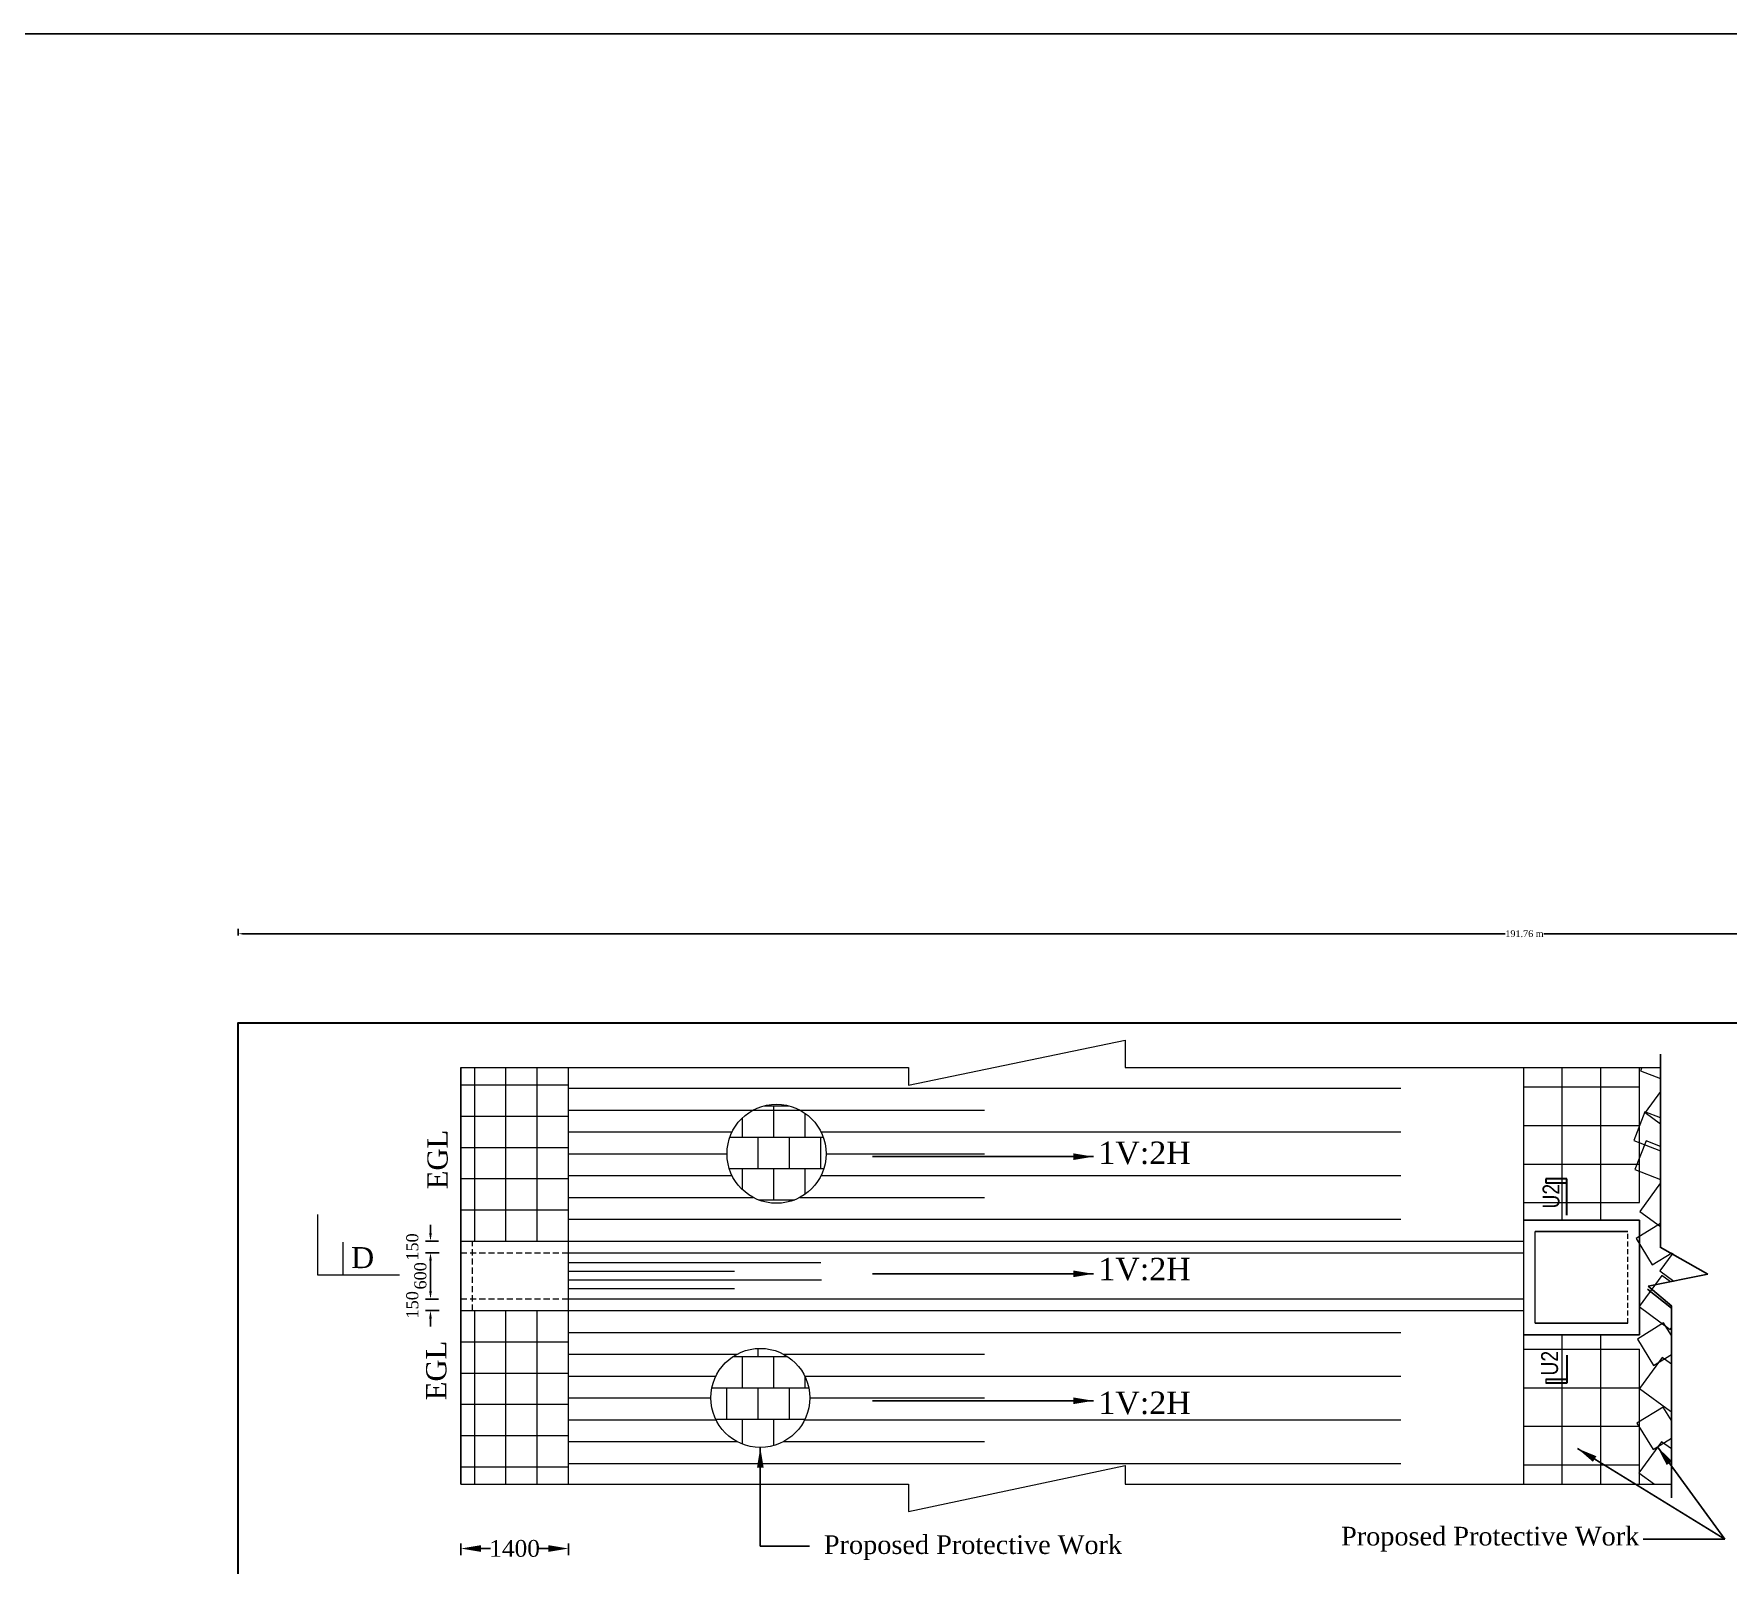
# Model space of a CAD drawing. Header units: metres. Extents: x -2434 to 11656, y -15288 to 8109.
# Drawn here: x 4143.5 to 4269.8, y -11653.3 to -11539.2 of the extents above; entities that cross this region are included whole.
import ezdxf

# ---------------------------------------------------------------- set-up
doc = ezdxf.new("R2010")
doc.units = ezdxf.units.M
doc.linetypes.add('DASHEDX2', pattern=[38.1, 25.4, -12.7])
doc.layers.add('Blocks', color=11, linetype='Continuous', lineweight=9)
doc.layers.add('Layer1', color=7, linetype='Continuous', lineweight=13)
doc.layers.add('LINE', color=7, linetype='Continuous')
doc.styles.get("Standard").update_dxf_attribs({"font": 'times.ttf'})
doc.styles.add('TIMES', font='ARIALN.TTF')
doc.dimstyles.get("Standard").update_dxf_attribs({"dimtxt": 0.5, "dimasz": 0.4075, "dimexe": 0.364, "dimexo": 0.219, "dimgap": 0.09, "dimtad": 0, "dimdec": 0, "dimlfac": 1000, "dimzin": 0, "dimdsep": 46, "dimtxsty": 'Standard', "dimcen": 0.09, "dimadec": 0, "dimazin": 0, "dimtfac": 1, "dimtdec": 0, "dimtofl": 0, "dimtmove": 0, "dimatfit": 3, "dimfxl": 1, "dimtolj": 1, "dimtzin": 0, "dimarcsym": 0})

# ---------------------------------------------------------------- blocks, each defined once
blk = doc.blocks.new('*D257')
at = {"layer": 'Blocks', "color": 0, "lineweight": -2, "ltscale": 0.5}
for p, q in [((4158.76, -11606.39), (4158.76, -11605.91)), ((4350.52, -11606.39), (4350.52, -11605.91))]:
    blk.add_line(p, q, dxfattribs=at)
at = {"layer": 'Blocks', "color": 0, "linetype": 'ByBlock', "lineweight": -2, "ltscale": 0.5}
for p, q in [((4159.16, -11606.27), (4253.2, -11606.27)), ((4350.11, -11606.27), (4256.08, -11606.27))]:
    blk.add_line(p, q, dxfattribs=at)
at = {"layer": 'Blocks', "color": 0, "linetype": 'ByBlock', "lineweight": -3, "ltscale": 0.5}
for points in [[(4159.16, -11606.2), (4159.16, -11606.34), (4158.76, -11606.27)], [(4350.11, -11606.2), (4350.11, -11606.34), (4350.52, -11606.27)]]:
    blk.add_solid(points, dxfattribs=at)
at = {"layer": 'Defpoints', "color": 0, "linetype": 'ByBlock', "lineweight": -3, "ltscale": 0.5}
for p in [(4350.52, -11606.27), (4158.76, -11612.9), (4350.52, -11612.9)]:
    blk.add_point(p, dxfattribs=at)
at = {"layer": 'Blocks', "color": 0, "linetype": 'ByBlock', "lineweight": -2, "ltscale": 0.5, "insert": (4254.64, -11606.27), "char_height": 0.5, "attachment_point": 5}
blk.add_mtext('\\A1;191.76 m', dxfattribs=at)
blk = doc.blocks.new('A$C734E4CAF')
at = {"layer": 'Blocks', "lineweight": 13, "ltscale": 0.002}
h = blk.add_hatch(dxfattribs=at)
h.set_pattern_fill('AR-B88', color=0, scale=0.01, style=0)
h.set_pattern_definition([(0, (108.2436, -569.4196), (0, 2.032), []), (90, (108.2436, -569.4196), (-1.016, 2.032), [2.032, -2.032])])
h.paths.add_polyline_path([(-3.21, 0, 1), (3.21, 0, 1)])
at = {"layer": 'Blocks', "color": 0, "lineweight": 13, "ltscale": 0.05}
blk.add_circle((0, 0), 3.21, dxfattribs=at)
blk = doc.blocks.new('*D279')
at = {"layer": 'Blocks', "color": 0, "lineweight": -2, "ltscale": 0.5}
for p, q in [((4173.24, -11630.05), (4173.46, -11630.05)), ((4173.09, -11630.65), (4173.09, -11632.9)), ((4173.24, -11633.5), (4173.46, -11633.5))]:
    blk.add_line(p, q, dxfattribs=at)
at = {"layer": 'Blocks', "color": 0, "lineweight": -3, "ltscale": 0.5}
for points in [[(4172.99, -11630.65), (4173.19, -11630.65), (4173.09, -11630.05)], [(4172.99, -11632.9), (4173.19, -11632.9), (4173.09, -11633.5)]]:
    blk.add_solid(points, dxfattribs=at)
at = {"layer": 'Defpoints', "color": 0, "lineweight": -3, "ltscale": 0.5}
for p in [(4173.02, -11630.05), (4173.02, -11633.5), (4173.09, -11633.5)]:
    blk.add_point(p, dxfattribs=at)
at = {"layer": 'Blocks', "color": 0, "lineweight": 30, "ltscale": 0.5, "insert": (4172.34, -11631.77), "char_height": 0.9, "attachment_point": 5, "rotation": 90}
blk.add_mtext('\\A1;600', dxfattribs=at)
blk = doc.blocks.new('*D280')
at = {"layer": 'Blocks', "color": 0, "lineweight": -2, "ltscale": 0.5}
for p, q in [((4173.09, -11628.58), (4173.09, -11627.98)), ((4173.68, -11629.18), (4172.73, -11629.18)), ((4173.73, -11630.05), (4172.73, -11630.05)), ((4173.09, -11630.65), (4173.09, -11631.25))]:
    blk.add_line(p, q, dxfattribs=at)
at = {"layer": 'Blocks', "color": 0, "lineweight": -3, "ltscale": 0.5}
for points in [[(4172.99, -11628.58), (4173.19, -11628.58), (4173.09, -11629.18)], [(4172.99, -11630.65), (4173.19, -11630.65), (4173.09, -11630.05)]]:
    blk.add_solid(points, dxfattribs=at)
at = {"layer": 'Defpoints', "color": 0, "lineweight": -3, "ltscale": 0.5}
for p in [(4173.09, -11630.05), (4173.9, -11629.18), (4173.95, -11630.05)]:
    blk.add_point(p, dxfattribs=at)
at = {"layer": 'Blocks', "color": 0, "lineweight": 30, "ltscale": 0.5, "insert": (4171.74, -11629.62), "char_height": 0.9, "attachment_point": 5, "rotation": 90}
blk.add_mtext('\\A1;150', dxfattribs=at)
blk = doc.blocks.new('*D281')
at = {"layer": 'Blocks', "color": 0, "lineweight": -2, "ltscale": 0.5}
for p, q in [((4173.09, -11632.9), (4173.09, -11632.3)), ((4173.68, -11633.5), (4172.73, -11633.5)), ((4173.73, -11634.36), (4172.73, -11634.36)), ((4173.09, -11634.96), (4173.09, -11635.56))]:
    blk.add_line(p, q, dxfattribs=at)
at = {"layer": 'Blocks', "color": 0, "lineweight": -3, "ltscale": 0.5}
for points in [[(4172.99, -11632.9), (4173.19, -11632.9), (4173.09, -11633.5)], [(4172.99, -11634.96), (4173.19, -11634.96), (4173.09, -11634.36)]]:
    blk.add_solid(points, dxfattribs=at)
at = {"layer": 'Defpoints', "color": 0, "lineweight": -3, "ltscale": 0.5}
for p in [(4173.9, -11633.5), (4173.09, -11634.36), (4173.95, -11634.36)]:
    blk.add_point(p, dxfattribs=at)
at = {"layer": 'Blocks', "color": 0, "lineweight": 30, "ltscale": 0.5, "insert": (4171.74, -11633.93), "char_height": 0.9, "attachment_point": 5, "rotation": 90}
blk.add_mtext('\\A1;150', dxfattribs=at)
blk = doc.blocks.new('*D294')
at = {"layer": 'Blocks', "color": 0, "lineweight": -2, "ltscale": 0.5}
for p, q in [((4175.35, -11652.6), (4175.35, -11651.73)), ((4183.37, -11652.6), (4183.37, -11651.73)), ((4176.85, -11652.1), (4177.57, -11652.1)), ((4181.87, -11652.1), (4181.16, -11652.1))]:
    blk.add_line(p, q, dxfattribs=at)
at = {"layer": 'Blocks', "color": 0, "lineweight": -3, "ltscale": 0.5}
for points in [[(4176.85, -11651.85), (4176.85, -11652.35), (4175.35, -11652.1)], [(4181.87, -11651.85), (4181.87, -11652.35), (4183.37, -11652.1)]]:
    blk.add_solid(points, dxfattribs=at)
at = {"layer": 'Defpoints', "color": 0, "lineweight": -3, "ltscale": 0.5}
for p in [(4175.35, -11652.82), (4183.37, -11652.1), (4183.37, -11652.82)]:
    blk.add_point(p, dxfattribs=at)
at = {"layer": 'Blocks', "color": 0, "lineweight": 30, "ltscale": 0.5, "insert": (4179.36, -11652.1), "char_height": 1.25, "attachment_point": 5}
blk.add_mtext('\\A1;1400', dxfattribs=at)
blk = doc.blocks.new('*D306')
at = {"layer": 'Blocks', "color": 0, "lineweight": -2, "ltscale": 0.5}
for p, q in [((4158.76, -11606.39), (4158.76, -11605.91)), ((4350.52, -11606.39), (4350.52, -11605.91))]:
    blk.add_line(p, q, dxfattribs=at)
at = {"layer": 'Blocks', "color": 0, "linetype": 'ByBlock', "lineweight": -2, "ltscale": 0.5}
for p, q in [((4159.16, -11606.27), (4253.2, -11606.27)), ((4350.11, -11606.27), (4256.08, -11606.27))]:
    blk.add_line(p, q, dxfattribs=at)
at = {"layer": 'Blocks', "color": 0, "linetype": 'ByBlock', "lineweight": -3, "ltscale": 0.5}
for points in [[(4159.16, -11606.2), (4159.16, -11606.34), (4158.76, -11606.27)], [(4350.11, -11606.2), (4350.11, -11606.34), (4350.52, -11606.27)]]:
    blk.add_solid(points, dxfattribs=at)
at = {"layer": 'Defpoints', "color": 0, "linetype": 'ByBlock', "lineweight": -3, "ltscale": 0.5}
for p in [(4350.52, -11606.27), (4158.76, -11612.9), (4350.52, -11612.9)]:
    blk.add_point(p, dxfattribs=at)
at = {"layer": 'Blocks', "color": 0, "linetype": 'ByBlock', "lineweight": -2, "ltscale": 0.5, "insert": (4254.64, -11606.27), "char_height": 0.5, "attachment_point": 5}
blk.add_mtext('\\A1;191.76 m', dxfattribs=at)
blk = doc.blocks.new('*D324')
at = {"layer": 'Blocks', "color": 0, "lineweight": -2, "ltscale": 0.5}
for p, q in [((4173.24, -11630.05), (4173.46, -11630.05)), ((4173.09, -11630.65), (4173.09, -11632.9)), ((4173.24, -11633.5), (4173.46, -11633.5))]:
    blk.add_line(p, q, dxfattribs=at)
at = {"layer": 'Blocks', "color": 0, "lineweight": -3, "ltscale": 0.5}
for points in [[(4172.99, -11630.65), (4173.19, -11630.65), (4173.09, -11630.05)], [(4172.99, -11632.9), (4173.19, -11632.9), (4173.09, -11633.5)]]:
    blk.add_solid(points, dxfattribs=at)
at = {"layer": 'Defpoints', "color": 0, "lineweight": -3, "ltscale": 0.5}
for p in [(4173.02, -11630.05), (4173.02, -11633.5), (4173.09, -11633.5)]:
    blk.add_point(p, dxfattribs=at)
at = {"layer": 'Blocks', "color": 0, "lineweight": 30, "ltscale": 0.5, "insert": (4172.34, -11631.77), "char_height": 0.9, "attachment_point": 5, "rotation": 90}
blk.add_mtext('\\A1;600', dxfattribs=at)
blk = doc.blocks.new('*D325')
at = {"layer": 'Blocks', "color": 0, "lineweight": -2, "ltscale": 0.5}
for p, q in [((4173.09, -11628.58), (4173.09, -11627.98)), ((4173.68, -11629.18), (4172.73, -11629.18)), ((4173.73, -11630.05), (4172.73, -11630.05)), ((4173.09, -11630.65), (4173.09, -11631.25))]:
    blk.add_line(p, q, dxfattribs=at)
at = {"layer": 'Blocks', "color": 0, "lineweight": -3, "ltscale": 0.5}
for points in [[(4172.99, -11628.58), (4173.19, -11628.58), (4173.09, -11629.18)], [(4172.99, -11630.65), (4173.19, -11630.65), (4173.09, -11630.05)]]:
    blk.add_solid(points, dxfattribs=at)
at = {"layer": 'Defpoints', "color": 0, "lineweight": -3, "ltscale": 0.5}
for p in [(4173.09, -11630.05), (4173.9, -11629.18), (4173.95, -11630.05)]:
    blk.add_point(p, dxfattribs=at)
at = {"layer": 'Blocks', "color": 0, "lineweight": 30, "ltscale": 0.5, "insert": (4171.74, -11629.62), "char_height": 0.9, "attachment_point": 5, "rotation": 90}
blk.add_mtext('\\A1;150', dxfattribs=at)
blk = doc.blocks.new('*D326')
at = {"layer": 'Blocks', "color": 0, "lineweight": -2, "ltscale": 0.5}
for p, q in [((4173.09, -11632.9), (4173.09, -11632.3)), ((4173.68, -11633.5), (4172.73, -11633.5)), ((4173.73, -11634.36), (4172.73, -11634.36)), ((4173.09, -11634.96), (4173.09, -11635.56))]:
    blk.add_line(p, q, dxfattribs=at)
at = {"layer": 'Blocks', "color": 0, "lineweight": -3, "ltscale": 0.5}
for points in [[(4172.99, -11632.9), (4173.19, -11632.9), (4173.09, -11633.5)], [(4172.99, -11634.96), (4173.19, -11634.96), (4173.09, -11634.36)]]:
    blk.add_solid(points, dxfattribs=at)
at = {"layer": 'Defpoints', "color": 0, "lineweight": -3, "ltscale": 0.5}
for p in [(4173.9, -11633.5), (4173.09, -11634.36), (4173.95, -11634.36)]:
    blk.add_point(p, dxfattribs=at)
at = {"layer": 'Blocks', "color": 0, "lineweight": 30, "ltscale": 0.5, "insert": (4171.74, -11633.93), "char_height": 0.9, "attachment_point": 5, "rotation": 90}
blk.add_mtext('\\A1;150', dxfattribs=at)
blk = doc.blocks.new('*D339')
at = {"layer": 'Blocks', "color": 0, "lineweight": -2, "ltscale": 0.5}
for p, q in [((4175.35, -11652.6), (4175.35, -11651.73)), ((4183.37, -11652.6), (4183.37, -11651.73)), ((4176.85, -11652.1), (4177.57, -11652.1)), ((4181.87, -11652.1), (4181.16, -11652.1))]:
    blk.add_line(p, q, dxfattribs=at)
at = {"layer": 'Blocks', "color": 0, "lineweight": -3, "ltscale": 0.5}
for points in [[(4176.85, -11651.85), (4176.85, -11652.35), (4175.35, -11652.1)], [(4181.87, -11651.85), (4181.87, -11652.35), (4183.37, -11652.1)]]:
    blk.add_solid(points, dxfattribs=at)
at = {"layer": 'Defpoints', "color": 0, "lineweight": -3, "ltscale": 0.5}
for p in [(4175.35, -11652.82), (4183.37, -11652.1), (4183.37, -11652.82)]:
    blk.add_point(p, dxfattribs=at)
at = {"layer": 'Blocks', "color": 0, "lineweight": 30, "ltscale": 0.5, "insert": (4179.36, -11652.1), "char_height": 1.25, "attachment_point": 5}
blk.add_mtext('\\A1;1400', dxfattribs=at)

msp = doc.modelspace()

# ---------------------------------------------------------------- linework, layer by layer
at = {"color": 0, "linetype": 'Continuous', "lineweight": -3, "ltscale": 0.5}
for p, q in [((4175.352597, -11616.24625), (4175.352597, -11647.29625)), ((4175.352597, -11616.24625), (4175.352597, -11647.29625)), ((4264.790126, -11615.242877), (4264.790126, -11629.694062)), ((4254.584438, -11627.610561), (4263.209438, -11627.610561)), ((4254.584438, -11627.610561), (4263.209438, -11627.610561)), ((4263.209438, -11636.173686), (4263.209438, -11627.610561)), ((4263.209438, -11636.173686), (4263.209438, -11627.610561)), ((4255.446938, -11628.473061), (4262.346938, -11628.473061)), ((4255.446938, -11628.473061), (4262.346938, -11628.473061)), ((4264.742872, -11629.643937), (4268.317769, -11631.651934)), ((4263.819155, -11632.763118), (4265.590021, -11634.186441)), ((4268.317769, -11631.651934), (4263.84917, -11632.544384)), ((4263.84917, -11632.544384), (4265.617673, -11634.036185)), ((4265.599559, -11634.027128), (4265.590021, -11648.315982)), ((4255.446938, -11635.311186), (4262.346938, -11635.311186)), ((4255.446938, -11635.311186), (4262.346938, -11635.311186)), ((4254.584438, -11636.173686), (4263.209438, -11636.173686)), ((4254.584438, -11636.173686), (4263.209438, -11636.173686))]:
    msp.add_line(p, q, dxfattribs=at)
msp.add_lwpolyline([(1816.766285, -11539.184507), (4613.12762, -11539.184507), (4613.12762, -11792.229715), (1816.766285, -11792.229715)], close=True, dxfattribs=at)
at = {"layer": 'Blocks', "color": 0, "lineweight": 13, "ltscale": 0.05}
for p, q in [((4175.352597, -11616.24625), (4183.373847, -11616.24625)), ((4175.352597, -11616.24625), (4183.373847, -11616.24625)), ((4176.387597, -11629.18375), (4176.387597, -11616.24625)), ((4176.387597, -11629.18375), (4176.387597, -11616.24625)), ((4176.387597, -11629.18375), (4176.387597, -11616.24625)), ((4176.387597, -11629.18375), (4176.387597, -11616.24625)), ((4178.716347, -11629.18375), (4178.716347, -11616.24625)), ((4178.716347, -11629.18375), (4178.716347, -11616.24625)), ((4181.045097, -11629.18375), (4181.045097, -11616.24625)), ((4181.045097, -11629.18375), (4181.045097, -11616.24625)), ((4183.373847, -11647.29625), (4183.373847, -11616.24625)), ((4183.373847, -11647.29625), (4183.373847, -11616.24625)), ((4254.584438, -11629.18375), (4254.584438, -11616.24625)), ((4254.584438, -11629.18375), (4254.584438, -11616.24625)), ((4257.459438, -11627.610561), (4257.459438, -11616.24625)), ((4257.459438, -11627.610561), (4257.459438, -11616.24625)), ((4260.334438, -11627.610561), (4260.334438, -11616.24625)), ((4260.334438, -11627.610561), (4260.334438, -11616.24625)), ((4260.334438, -11627.610561), (4260.334438, -11616.24625)), ((4260.334438, -11627.610561), (4260.334438, -11616.24625)), ((4263.209438, -11626.30875), (4263.209438, -11616.24625)), ((4263.209438, -11626.30875), (4263.209438, -11616.24625)), ((4175.352597, -11617.54), (4183.373847, -11617.54)), ((4175.352597, -11617.54), (4183.373847, -11617.54)), ((4183.373847, -11617.788098), (4245.416478, -11617.788098)), ((4183.373847, -11617.788098), (4245.416478, -11617.788098)), ((4254.584438, -11617.68375), (4263.209438, -11617.68375)), ((4254.584438, -11617.68375), (4263.209438, -11617.68375)), ((4175.352597, -11619.86875), (4183.373847, -11619.86875)), ((4175.352597, -11619.86875), (4183.373847, -11619.86875)), ((4183.373847, -11619.416048), (4214.395163, -11619.416048)), ((4183.373847, -11619.416048), (4214.395163, -11619.416048)), ((4183.373847, -11621.043999), (4195.570556, -11621.043999)), ((4183.373847, -11621.043999), (4195.570556, -11621.043999)), ((4202.198454, -11621.043999), (4245.416478, -11621.043999)), ((4202.198454, -11621.043999), (4245.416478, -11621.043999)), ((4254.584438, -11620.55875), (4263.209438, -11620.55875)), ((4254.584438, -11620.55875), (4263.209438, -11620.55875)), ((4175.352597, -11622.1975), (4183.373847, -11622.1975)), ((4175.352597, -11622.1975), (4183.373847, -11622.1975)), ((4183.373847, -11622.671949), (4195.192286, -11622.671949)), ((4183.373847, -11622.671949), (4195.192286, -11622.671949)), ((4202.576724, -11622.671949), (4214.395163, -11622.671949)), ((4202.576724, -11622.671949), (4214.395163, -11622.671949)), ((4254.584438, -11623.43375), (4263.209438, -11623.43375)), ((4254.584438, -11623.43375), (4263.209438, -11623.43375)), ((4175.352597, -11624.52625), (4183.373847, -11624.52625)), ((4175.352597, -11624.52625), (4183.373847, -11624.52625)), ((4183.373847, -11624.299899), (4195.570556, -11624.299899)), ((4183.373847, -11624.299899), (4195.570556, -11624.299899)), ((4202.198454, -11624.299899), (4245.416478, -11624.299899)), ((4202.198454, -11624.299899), (4245.416478, -11624.299899)), ((4183.373847, -11625.92785), (4197.143359, -11625.92785)), ((4183.373847, -11625.92785), (4197.143359, -11625.92785)), ((4200.625651, -11625.92785), (4214.395163, -11625.92785)), ((4200.625651, -11625.92785), (4214.395163, -11625.92785)), ((4254.584438, -11626.30875), (4263.209438, -11626.30875)), ((4254.584438, -11626.30875), (4263.209438, -11626.30875)), ((4164.656682, -11627.208006), (4164.656682, -11631.698906)), ((4164.656682, -11627.208006), (4164.656682, -11631.698906)), ((4175.352597, -11626.855), (4183.373847, -11626.855)), ((4175.352597, -11626.855), (4183.373847, -11626.855)), ((4183.373847, -11627.5558), (4245.416478, -11627.5558)), ((4183.373847, -11627.5558), (4245.416478, -11627.5558)), ((4255.446938, -11635.311186), (4255.446938, -11628.473061)), ((4255.446938, -11635.311186), (4255.446938, -11628.473061)), ((4166.587882, -11631.698906), (4166.587882, -11629.25734)), ((4166.587882, -11631.698906), (4166.587882, -11629.25734)), ((4175.352597, -11629.18375), (4254.584438, -11629.18375)), ((4175.352597, -11629.18375), (4254.584438, -11629.18375)), ((4183.282602, -11630.04625), (4254.584438, -11630.04625)), ((4183.282602, -11630.04625), (4254.584438, -11630.04625)), ((4254.584438, -11633.49625), (4254.584438, -11629.18375)), ((4254.584438, -11633.49625), (4254.584438, -11629.18375)), ((4183.373847, -11630.784426), (4202.198305, -11630.784426)), ((4183.373847, -11630.784426), (4202.198305, -11630.784426)), ((4183.373847, -11631.424591), (4195.751844, -11631.424591)), ((4183.373847, -11631.424591), (4195.751844, -11631.424591)), ((4164.656682, -11631.698906), (4170.787139, -11631.698906)), ((4164.656682, -11631.698906), (4170.787139, -11631.698906)), ((4183.373847, -11632.064756), (4202.239441, -11632.064756)), ((4183.373847, -11632.064756), (4202.239441, -11632.064756)), ((4183.373847, -11632.70492), (4195.751844, -11632.70492)), ((4183.373847, -11632.70492), (4195.751844, -11632.70492)), ((4183.330688, -11633.49625), (4254.584438, -11633.49625)), ((4183.330688, -11633.49625), (4254.584438, -11633.49625)), ((4254.584438, -11647.29625), (4254.584438, -11633.49625)), ((4254.584438, -11647.29625), (4254.584438, -11633.49625)), ((4175.352597, -11634.35875), (4254.584438, -11634.35875)), ((4175.352597, -11634.35875), (4254.584438, -11634.35875)), ((4176.387597, -11647.29625), (4176.387597, -11634.35875)), ((4176.387597, -11647.29625), (4176.387597, -11634.35875)), ((4176.387597, -11647.29625), (4176.387597, -11634.35875)), ((4176.387597, -11647.29625), (4176.387597, -11634.35875)), ((4178.716347, -11647.29625), (4178.716347, -11634.35875)), ((4178.716347, -11647.29625), (4178.716347, -11634.35875)), ((4181.045097, -11647.29625), (4181.045097, -11634.35875)), ((4181.045097, -11647.29625), (4181.045097, -11634.35875)), ((4183.373847, -11635.986701), (4245.416478, -11635.986701)), ((4183.373847, -11635.986701), (4245.416478, -11635.986701)), ((4257.459438, -11647.29625), (4257.459438, -11636.173686)), ((4257.459438, -11647.29625), (4257.459438, -11636.173686)), ((4260.334438, -11647.29625), (4260.334438, -11636.173686)), ((4260.334438, -11647.29625), (4260.334438, -11636.173686)), ((4260.334438, -11647.29625), (4260.334438, -11636.173686)), ((4260.334438, -11647.29625), (4260.334438, -11636.173686)), ((4175.352597, -11636.6875), (4183.373847, -11636.6875)), ((4175.352597, -11636.6875), (4183.373847, -11636.6875)), ((4183.373847, -11637.614651), (4195.934686, -11637.614651)), ((4183.373847, -11637.614651), (4195.934686, -11637.614651)), ((4199.416978, -11637.614651), (4214.395163, -11637.614651)), ((4199.416978, -11637.614651), (4214.395163, -11637.614651)), ((4254.584438, -11637.23375), (4263.209438, -11637.23375)), ((4254.584438, -11637.23375), (4263.209438, -11637.23375)), ((4263.209438, -11647.29625), (4263.209438, -11637.23375)), ((4263.209438, -11647.29625), (4263.209438, -11637.23375)), ((4175.352597, -11639.01625), (4183.373847, -11639.01625)), ((4175.352597, -11639.01625), (4183.373847, -11639.01625)), ((4183.373847, -11639.242602), (4194.361883, -11639.242602)), ((4183.373847, -11639.242602), (4194.361883, -11639.242602)), ((4200.989781, -11639.242602), (4245.416478, -11639.242602)), ((4200.989781, -11639.242602), (4245.416478, -11639.242602)), ((4254.584438, -11640.10875), (4263.209438, -11640.10875)), ((4254.584438, -11640.10875), (4263.209438, -11640.10875)), ((4256.2286, -11639.475834), (4256.2286, -11639.782538)), ((4256.2286, -11639.475834), (4256.2286, -11639.782538)), ((4175.352597, -11641.345), (4183.373847, -11641.345)), ((4175.352597, -11641.345), (4183.373847, -11641.345)), ((4183.373847, -11640.870552), (4193.983613, -11640.870552)), ((4183.373847, -11640.870552), (4193.983613, -11640.870552)), ((4201.368051, -11640.870552), (4214.395163, -11640.870552)), ((4201.368051, -11640.870552), (4214.395163, -11640.870552)), ((4183.373847, -11642.498502), (4194.361883, -11642.498502)), ((4183.373847, -11642.498502), (4194.361883, -11642.498502)), ((4200.989781, -11642.498502), (4245.416478, -11642.498502)), ((4200.989781, -11642.498502), (4245.416478, -11642.498502)), ((4175.352597, -11643.67375), (4183.373847, -11643.67375)), ((4175.352597, -11643.67375), (4183.373847, -11643.67375)), ((4183.373847, -11644.126453), (4195.934686, -11644.126453)), ((4183.373847, -11644.126453), (4195.934686, -11644.126453)), ((4199.416978, -11644.126453), (4214.395163, -11644.126453)), ((4199.416978, -11644.126453), (4214.395163, -11644.126453)), ((4254.584438, -11642.98375), (4263.209438, -11642.98375)), ((4254.584438, -11642.98375), (4263.209438, -11642.98375)), ((4175.352597, -11646.0025), (4183.373847, -11646.0025)), ((4175.352597, -11646.0025), (4183.373847, -11646.0025)), ((4183.373847, -11645.754403), (4245.416478, -11645.754403)), ((4183.373847, -11645.754403), (4245.416478, -11645.754403)), ((4254.584438, -11645.85875), (4263.209438, -11645.85875)), ((4254.584438, -11645.85875), (4263.209438, -11645.85875)), ((4175.352597, -11647.29625), (4183.373847, -11647.29625)), ((4175.352597, -11647.29625), (4183.373847, -11647.29625))]:
    msp.add_line(p, q, dxfattribs=at)
at = {"layer": 'Blocks', "color": 0, "linetype": 'DASHEDX2', "lineweight": 13, "ltscale": 0.015}
msp.add_line((4262.346938, -11635.311186), (4262.346938, -11628.473061), dxfattribs=at)
msp.add_line((4262.346938, -11635.311186), (4262.346938, -11628.473061), dxfattribs=at)
at = {"layer": 'Blocks', "color": 0, "linetype": 'DASHEDX2', "lineweight": 15, "ltscale": 0.018}
for p, q in [((4175.352597, -11630.04625), (4183.260919, -11630.04625)), ((4175.352597, -11630.04625), (4183.260919, -11630.04625)), ((4176.215097, -11634.35875), (4176.215097, -11629.18375)), ((4176.215097, -11634.35875), (4176.215097, -11629.18375)), ((4175.352597, -11633.49625), (4183.302186, -11633.49625)), ((4175.352597, -11633.49625), (4183.302186, -11633.49625))]:
    msp.add_line(p, q, dxfattribs=at)
at = {"layer": 'Blocks', "color": 0, "lineweight": 13, "ltscale": 0.05}
for points in [[(4175.352597, -11616.24625), (4208.722877, -11616.24625), (4208.722877, -11617.567213), (4224.865547, -11614.192566), (4224.865547, -11616.24625), (4264.790126, -11616.24625)], [(4175.352597, -11616.24625), (4208.722877, -11616.24625), (4208.722877, -11617.567213), (4224.865547, -11614.192566), (4224.865547, -11616.24625), (4264.790126, -11616.24625)], [(4263.375308, -11616.24625), (4263.283178, -11616.484387), (4264.790126, -11617.067397)], [(4263.375308, -11616.24625), (4263.283178, -11616.484387), (4264.790126, -11617.067397)], [(4264.790126, -11618.023139), (4263.641305, -11619.600401), (4264.790126, -11620.43716)], [(4264.790126, -11618.023139), (4263.641305, -11619.600401), (4264.790126, -11620.43716)], [(4264.790126, -11619.994222), (4263.619377, -11619.541281), (4262.789493, -11621.686344), (4264.790126, -11622.46035)], [(4264.790126, -11619.994222), (4263.619377, -11619.541281), (4262.789493, -11621.686344), (4264.790126, -11622.46035)], [(4264.790126, -11622.126888), (4263.706785, -11621.707764), (4262.876901, -11623.852827), (4264.790126, -11624.593017)], [(4264.790126, -11622.126888), (4263.706785, -11621.707764), (4262.876901, -11623.852827), (4264.790126, -11624.593017)], [(4264.790126, -11624.833784), (4263.235029, -11626.96884), (4264.790126, -11628.101516)], [(4264.790126, -11624.833784), (4263.235029, -11626.96884), (4264.790126, -11628.101516)], [(4264.790126, -11624.279854), (4264.780867, -11624.292566), (4264.790126, -11624.29931)], [(4264.790126, -11624.279854), (4264.780867, -11624.292566), (4264.790126, -11624.29931)], [(4264.790126, -11627.869726), (4262.960842, -11628.994003), (4264.16515, -11630.953503), (4265.630174, -11630.0531)], [(4264.790126, -11627.869726), (4262.960842, -11628.994003), (4264.16515, -11630.953503), (4265.630174, -11630.0531)], [(4265.687809, -11630.077734), (4264.730024, -11631.392715), (4265.781388, -11632.15849)], [(4265.687809, -11630.077734), (4264.730024, -11631.392715), (4265.781388, -11632.15849)], [(4265.516938, -11632.211305), (4264.876838, -11631.745079), (4263.184187, -11634.068989), (4265.508096, -11635.76164), (4265.590021, -11635.649162)], [(4265.516938, -11632.211305), (4264.876838, -11631.745079), (4263.184187, -11634.068989), (4265.508096, -11635.76164), (4265.590021, -11635.649162)], [(4265.590021, -11636.217148), (4265.013903, -11635.279761), (4263.054403, -11636.484069), (4264.258711, -11638.443569), (4265.590021, -11637.625347)], [(4265.590021, -11636.217148), (4265.013903, -11635.279761), (4263.054403, -11636.484069), (4264.258711, -11638.443569), (4265.590021, -11637.625347)], [(4265.590021, -11638.357051), (4264.899717, -11637.854259), (4263.207066, -11640.178169), (4265.530975, -11641.87082), (4265.590021, -11641.789753)], [(4265.590021, -11638.357051), (4264.899717, -11637.854259), (4263.207066, -11640.178169), (4265.530975, -11641.87082), (4265.590021, -11641.789753)], [(4265.590021, -11638.28773), (4265.5727, -11638.3325), (4265.590021, -11638.339201)], [(4265.590021, -11638.28773), (4265.5727, -11638.3325), (4265.590021, -11638.339201)], [(4265.590021, -11642.554787), (4264.978545, -11641.559869), (4263.019044, -11642.764178), (4264.223353, -11644.723678), (4265.590021, -11643.883724)], [(4265.590021, -11642.554787), (4264.978545, -11641.559869), (4263.019044, -11642.764178), (4264.223353, -11644.723678), (4265.590021, -11643.883724)], [(4265.590021, -11644.662914), (4264.864358, -11644.134367), (4263.171707, -11646.458277), (4264.322195, -11647.29625)], [(4265.590021, -11644.662914), (4264.864358, -11644.134367), (4263.171707, -11646.458277), (4264.322195, -11647.29625)], [(4265.590021, -11644.476444), (4265.537342, -11644.612609), (4265.590021, -11644.63299)], [(4265.590021, -11644.476444), (4265.537342, -11644.612609), (4265.590021, -11644.63299)], [(4175.352597, -11647.29625), (4208.722877, -11647.29625), (4208.722877, -11649.34708), (4224.865547, -11645.909037), (4224.865547, -11647.29625), (4265.590021, -11647.29625)], [(4175.352597, -11647.29625), (4208.722877, -11647.29625), (4208.722877, -11649.34708), (4224.865547, -11645.909037), (4224.865547, -11647.29625), (4265.590021, -11647.29625)]]:
    msp.add_lwpolyline(points, dxfattribs=at)
at = {"layer": 'Layer1', "color": 7, "lineweight": 30}
for p, q in [((4257.795078, -11624.531958), (4256.2286, -11624.531958)), ((4256.2286, -11624.531958), (4256.2286, -11624.838662)), ((4257.795078, -11624.531958), (4256.2286, -11624.531958)), ((4256.2286, -11624.531958), (4256.2286, -11624.838662)), ((4256.2286, -11624.838662), (4257.795078, -11624.838662)), ((4256.2286, -11624.838662), (4257.795078, -11624.838662)), ((4257.795078, -11627.24156), (4257.795078, -11624.531958)), ((4257.795078, -11627.24156), (4257.795078, -11624.531958)), ((4257.795078, -11637.689219), (4257.795078, -11639.782538)), ((4257.795078, -11637.689219), (4257.795078, -11639.782538)), ((4256.2286, -11639.475834), (4257.795078, -11639.475834)), ((4256.2286, -11639.475834), (4257.795078, -11639.475834)), ((4257.795078, -11639.782538), (4256.2286, -11639.782538)), ((4257.795078, -11639.782538), (4256.2286, -11639.782538))]:
    msp.add_line(p, q, dxfattribs=at)
at = {"layer": 'LINE', "color": 1, "linetype": 'ByBlock', "lineweight": 30, "ltscale": 0.5}
msp.add_lwpolyline([(4158.75699, -11748.499665), (4158.75699, -11612.899149), (4350.515295, -11612.899149), (4350.515295, -11748.499665), (4158.75699, -11748.499665)], close=True, dxfattribs=at)
msp.add_lwpolyline([(4158.75699, -11748.499665), (4158.75699, -11612.899149), (4350.515295, -11612.899149), (4350.515295, -11748.499665), (4158.75699, -11748.499665)], close=True, dxfattribs=at)

# ---------------------------------------------------------------- block references
at = {"layer": 'Blocks', "color": 0, "lineweight": 13, "ltscale": 0.05, "xscale": 1.149999999999636, "yscale": 1.150000000001455, "zscale": 1.15}
for p in [(4198.884505, -11622.671949), (4198.884505, -11622.671949), (4197.675832, -11640.870552), (4197.675832, -11640.870552)]:
    msp.add_blockref('A$C734E4CAF', p, dxfattribs=at)

# ---------------------------------------------------------------- texts
at = {"color": 0, "linetype": 'ByBlock', "lineweight": 30, "ltscale": 0.5, "char_height": 1.5104099, "width": 87.17156097, "attachment_point": 1, "rotation": 90}
for insert in [(4172.859866, -11625.315902), (4172.859866, -11625.315902), (4172.764421, -11641.044306), (4172.764421, -11641.044306)]:
    msp.add_mtext('EGL', dxfattribs=dict(at, insert=insert))
at = {"color": 0, "linetype": 'ByBlock', "lineweight": 30, "ltscale": 0.5, "attachment_point": 1}
for s, insert, char_height, width in [('D', (4167.180196, -11629.628286), 1.568985, 53.38644999), ('D', (4167.180196, -11629.628286), 1.568985, 53.38644999), ('Proposed Protective Work', (4240.965814, -11650.479124), 1.39465363, 72.91423283), ('Proposed Protective Work', (4240.965814, -11650.479124), 1.39465363, 72.91423283), ('Proposed Protective Work', (4202.415437, -11651.111104), 1.39465363, 72.91423283), ('Proposed Protective Work', (4202.415437, -11651.111104), 1.39465363, 72.91423283)]:
    msp.add_mtext(s, dxfattribs=dict(at, insert=insert, char_height=char_height, width=width))
at = {"layer": 'Blocks', "color": 0, "lineweight": 30, "ltscale": 0.5}
for p in [(4222.880233, -11623.43488), (4222.880233, -11632.101924), (4222.880233, -11642.075895)]:
    msp.add_text('1V:2H ', height=1.6735844, dxfattribs=at).set_placement(p)
at = {"layer": 'Layer1', "color": 7, "lineweight": 30, "char_height": 1.2570075, "width": 2.67428346, "attachment_point": 1, "rotation": 90, "style": 'TIMES'}
for insert in [(4255.990382, -11626.755272), (4255.990382, -11626.755272), (4255.88192, -11639.205346), (4255.88192, -11639.205346)]:
    msp.add_mtext('U2', dxfattribs=dict(at, insert=insert))

# ---------------------------------------------------------------- dimensions: what is measured, and where the dimension line sits
at = {"layer": 'Blocks', "color": 0, "linetype": 'ByBlock', "lineweight": -2, "ltscale": 0.5}
for picture in ['*D257', '*D306']:
    dim = msp.add_linear_dim(base=(4350.515295, -11606.271799), p1=(4158.75699, -11612.899149), p2=(4350.515295, -11612.899149), dimstyle='Standard', override={"dimdec": 2, "dimlfac": 1, "dimpost": ' m', "dimtdec": 2, "dimfxl": 0.12, "dimfxlon": 1}, dxfattribs=at)
    dim.commit()
    dim.dimension.update_dxf_attribs({"geometry": picture, "text_midpoint": (4254.636142, -11606.271799)})
at = {"layer": 'Blocks', "color": 0, "lineweight": 30, "ltscale": 0.5}
for base, p1, p2, picture, middle in [((4173.094814, -11630.04625), (4173.903763, -11629.18375), (4173.951785, -11630.04625), '*D280', (4173.094814, -11629.615)), ((4173.094814, -11630.04625), (4173.903763, -11629.18375), (4173.951785, -11630.04625), '*D325', (4173.094814, -11629.615)), ((4173.094814, -11634.35875), (4173.903763, -11633.49625), (4173.951785, -11634.35875), '*D281', (4173.094814, -11633.9275)), ((4173.094814, -11634.35875), (4173.903763, -11633.49625), (4173.951785, -11634.35875), '*D326', (4173.094814, -11633.9275))]:
    dim = msp.add_linear_dim(base=base, p1=p1, p2=p2, angle=90, text='150', dimstyle='Standard', override={"dimtxt": 0.9, "dimasz": 0.6, "dimgap": 0.9, "dimtad": 1, "dimdec": 2, "dimlfac": 1, "dimpost": ' m', "dimtdec": 2, "dimfxl": 0.12}, dxfattribs=at)
    dim.commit()
    dim.dimension.update_dxf_attribs({"geometry": picture, "text_midpoint": middle, "dimtype": 160})
for picture in ['*D279', '*D324']:
    dim = msp.add_linear_dim(base=(4173.094814, -11633.49625), p1=(4173.021836, -11630.04625), p2=(4173.021836, -11633.49625), angle=90, text='600', dimstyle='Standard', override={"dimtxt": 0.9, "dimasz": 0.6, "dimgap": 0.3, "dimtad": 1, "dimdec": 2, "dimlfac": 1, "dimpost": ' m', "dimtdec": 2, "dimfxl": 0.12}, dxfattribs=at)
    dim.commit()
    dim.dimension.update_dxf_attribs({"geometry": picture, "text_midpoint": (4172.337027, -11631.77125)})
for picture in ['*D294', '*D339']:
    dim = msp.add_linear_dim(base=(4183.373847, -11652.096094), p1=(4175.352597, -11652.818729), p2=(4183.373847, -11652.818729), text='1400', dimstyle='Standard', override={"dimtxt": 1.25, "dimasz": 1.5, "dimdec": 2, "dimlfac": 1, "dimpost": ' m', "dimtdec": 2, "dimfxl": 0.12}, dxfattribs=at)
    dim.commit()
    dim.dimension.update_dxf_attribs({"geometry": picture, "text_midpoint": (4179.363222, -11652.096094)})

# ---------------------------------------------------------------- leaders
for points in [[(4222.514552, -11622.886489), (4206.040367, -11622.886489)], [(4222.514552, -11622.886489), (4206.040367, -11622.886489)], [(4222.514552, -11631.621662), (4206.040367, -11631.621662)], [(4222.514552, -11631.621662), (4206.040367, -11631.621662)], [(4222.514552, -11641.085092), (4206.040367, -11641.085092)], [(4222.514552, -11641.085092), (4206.040367, -11641.085092)], [(4197.675832, -11644.562771), (4197.675832, -11651.919609), (4201.342416, -11651.919609)], [(4197.675832, -11644.562771), (4197.675832, -11651.919609), (4201.342416, -11651.919609)], [(4258.593244, -11644.641312), (4269.575335, -11651.397755), (4264.442293, -11651.397755)], [(4258.593244, -11644.641312), (4269.575335, -11651.397755), (4264.442293, -11651.397755)], [(4264.550708, -11644.522131), (4269.575335, -11651.397755), (4263.487442, -11651.397755)]]:
    msp.add_leader(points, dimstyle='Standard', override={"dimtxt": 1.5, "dimasz": 1.5, "dimdec": 2, "dimlfac": 1, "dimpost": ' m', "dimtdec": 2, "dimfxl": 0.12}, dxfattribs=at)

doc.saveas('drawing.dxf')
